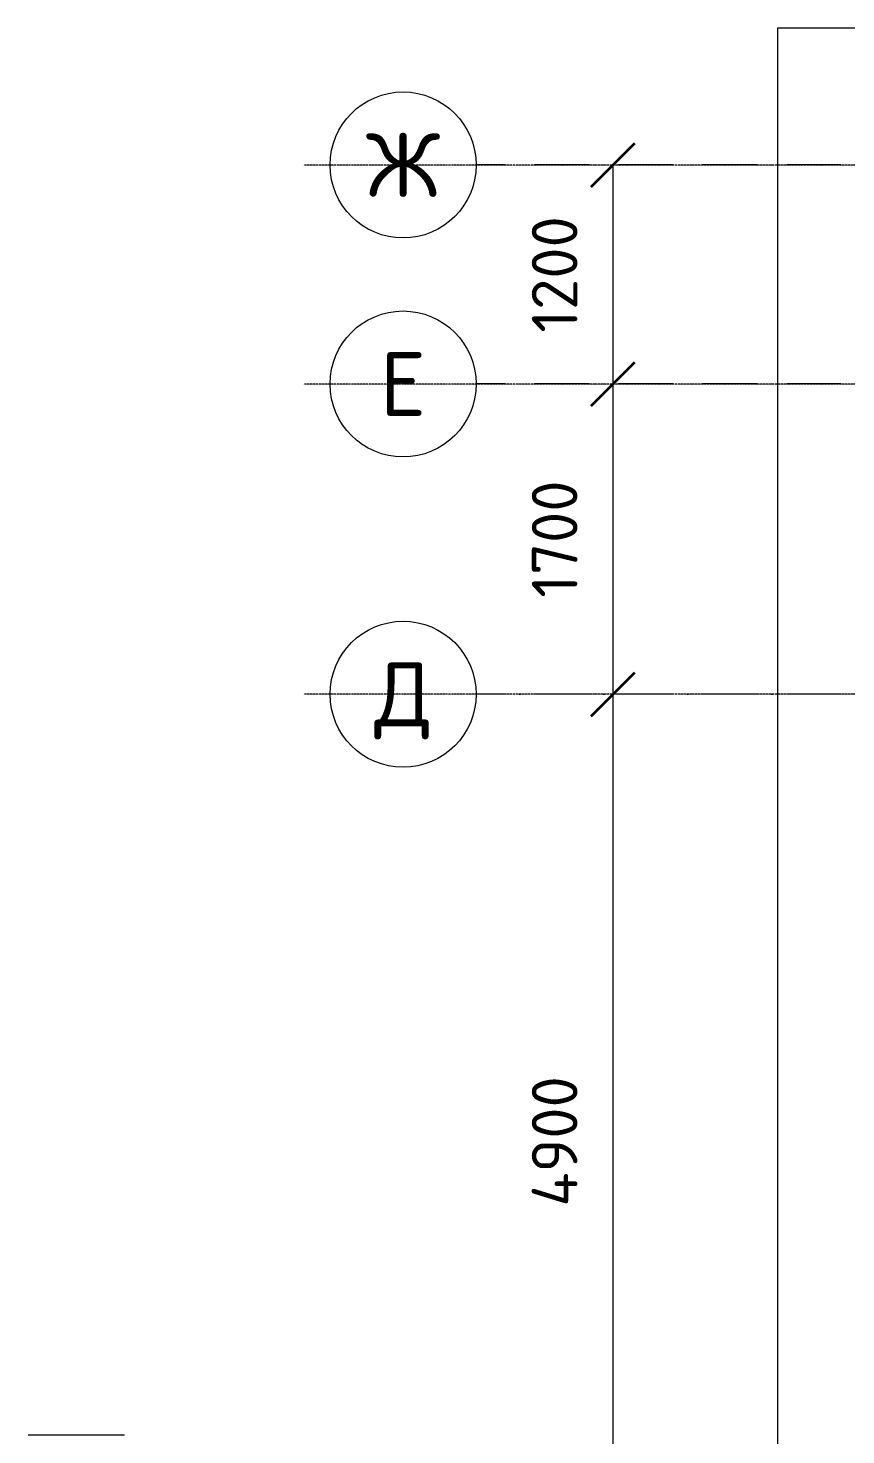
# Model space of a CAD drawing. Header units: millimetres. Extents: x -5016 to 22834, y -6019 to 18943.
# Drawn here: x -4854 to -375, y 9742 to 17450 of the extents above; entities that cross this region are included whole.
import ezdxf
from ezdxf.enums import TextEntityAlignment as Align

# ---------------------------------------------------------------- set-up
doc = ezdxf.new("R2010")
doc.units = ezdxf.units.MM
for name, pattern in [('ОВ_ШП', [460, 300, -80, 0, -80]), ('Осевая 12-2-2', [16, 12, -2, 0, -2]), ('Пунктир 2-1_5', [3.5, 2, -1.5])]:
    doc.linetypes.add(name, pattern=pattern)
for name, color, linetype, lineweight in [('A-FLOR', 9, 'Continuous', 13), ('G-ANNO-SYMB', 8, 'Continuous', 13), ('S-GRID', 8, 'Continuous', 13), ('АР_подложка', 8, 'Continuous', 13), ('ОВ_размеры', 7, 'Continuous', 13)]:
    doc.layers.add(name, color=color, linetype=linetype, lineweight=lineweight)
doc.styles.add('GOST', font='isocpeur.ttf', dxfattribs={"width": 0.9})

# ---------------------------------------------------------------- blocks, each defined once
blk = doc.blocks.new('АР_План_2_этажа')
at = {"layer": 'A-FLOR'}
for p, q in [((12518.2, 22122.6), (1418.2, 22122.6)), ((1418.2, 22122.6), (1418.2, 3122.6))]:
    blk.add_line(p, q, dxfattribs=at)
at = {"layer": 'G-ANNO-SYMB', "linetype": 'Пунктир 2-1_5'}
blk.add_line((-2685.7, 14415.3), (-2157.4, 14415.3), dxfattribs=at)
at = {"layer": 'S-GRID', "color": 251, "linetype": 'Осевая 12-2-2', "true_color": 0x646464}
for p, q in [((23375.6, 21372.6), (-1176.1, 21372.6)), ((23375.6, 20172.6), (-1176.1, 20172.6)), ((23375.6, 18472.6), (-1176.1, 18472.6))]:
    blk.add_line(p, q, dxfattribs=at)

msp = doc.modelspace()

# ---------------------------------------------------------------- block references
at = {"layer": 'АР_подложка'}
msp.add_blockref('АР_План_2_этажа', (-2168, -4673), dxfattribs=at)

# ---------------------------------------------------------------- next in the draw order: linework, layer by layer
at = {"layer": 'ОВ_размеры', "lineweight": 35}
for points in [[(-1770, 16580), (-1530, 16820)], [(-1770, 15380), (-1530, 15620)], [(-1770, 13680), (-1530, 13920)]]:
    msp.add_lwpolyline(points, dxfattribs=at)
at = {"layer": 'ОВ_размеры', "linetype": 'ОВ_ШП'}
for points in [[(-400, 16700), (-2400, 16700)], [(-400, 15500), (-2400, 15500)], [(-400, 13800), (-2400, 13800)]]:
    msp.add_lwpolyline(points, dxfattribs=at)
at = {"layer": 'ОВ_размеры'}
for points in [[(-1650, 15500), (-1650, 16700)], [(-1650, 13800), (-1650, 15500)], [(-1650, 8900), (-1650, 13800)]]:
    msp.add_lwpolyline(points, dxfattribs=at)
for centre in [(-2800, 16700), (-2800, 15500), (-2800, 13800)]:
    msp.add_circle(centre, 400, dxfattribs=at)

# ---------------------------------------------------------------- next in the draw order: texts
at = {"layer": 'ОВ_размеры', "style": 'GOST'}
for s, p in [('Ж', (-2800, 16700)), ('Е', (-2800, 15500)), ('Д', (-2800, 13800))]:
    msp.add_text(s, height=350, dxfattribs=at).set_placement(p, align=Align.MIDDLE_CENTER)
for s, p in [('1200', (-1770, 16100)), ('1700', (-1770, 14650)), ('4900', (-1770, 11350))]:
    msp.add_text(s, height=250, rotation=90, dxfattribs=at).set_placement(p, align=Align.BOTTOM_CENTER)

doc.saveas('drawing.dxf')
